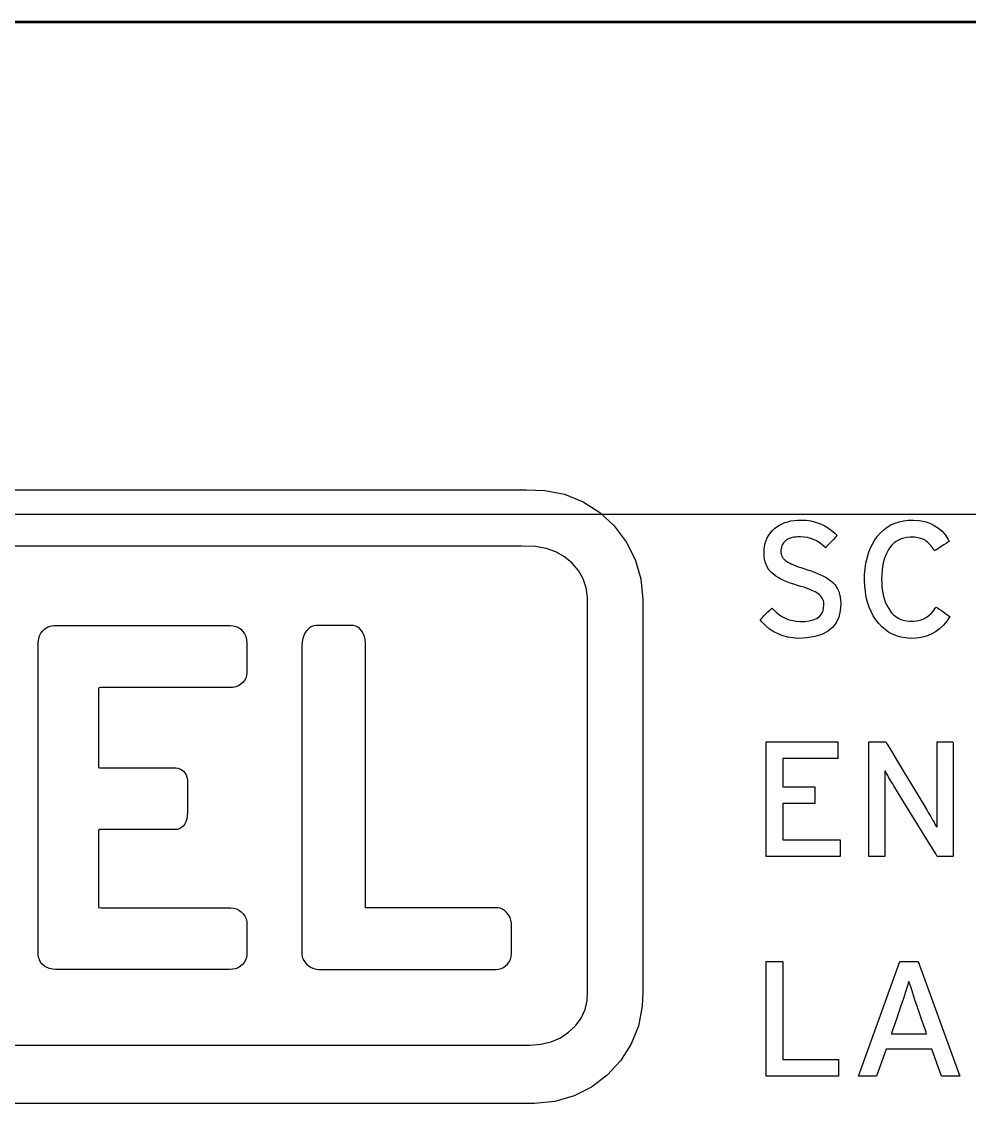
# Model space of a CAD drawing. Extents: x 1 to 47.7, y 0.2 to 35.
# Drawn here: x 6.45 to 7.123, y 13.707 to 14.475 of the extents above; entities that cross this region are included whole.
import ezdxf

# ---------------------------------------------------------------- set-up
doc = ezdxf.new("R2010")
doc.units = 0
doc.header["$MEASUREMENT"] = 0
for name, color, linetype in [('4_1__5U__UP_TO_TWO_IO_BOAR', 7, 'CONTINUOUS'), ('4_2__5U__FRONT_PANEL_W_24_', 7, 'CONTINUOUS'), ('5_1___24__TARGET_LEDS___12', 7, 'CONTINUOUS')]:
    doc.layers.add(name, color=color, linetype=linetype)

msp = doc.modelspace()

# ---------------------------------------------------------------- linework, layer by layer
at = {"layer": '4_1__5U__UP_TO_TWO_IO_BOAR'}
for points in [[(7.17671, 14.47367), (7.09078, 14.47367), (7.00773, 14.47367), (6.92761, 14.47367), (6.8505, 14.47367), (6.8131, 14.47367), (6.77648, 14.47367), (6.74064, 14.47367), (6.7056, 14.47367), (6.67136, 14.47367), (6.63794, 14.47367), (6.60534, 14.47367), (6.57357, 14.47367), (6.54264, 14.47367), (6.51256, 14.47367), (6.48333, 14.47367), (6.45497, 14.47367), (6.42749, 14.47367)], [(6.43525, 14.12501), (6.45216, 14.12501), (6.47248, 14.12501), (6.52284, 14.12501), (6.58534, 14.12501), (6.65895, 14.12501), (6.74267, 14.12501), (6.83549, 14.12501), (6.93639, 14.12501), (7.04437, 14.12501), (7.15841, 14.12501)]]:
    msp.add_lwpolyline(points, dxfattribs=at)
at = {"layer": '4_2__5U__FRONT_PANEL_W_24_'}
for points in [[(7.16878, 14.47452), (7.08329, 14.47452), (7.00066, 14.47452), (6.92095, 14.47452), (6.84423, 14.47452), (6.80702, 14.47452), (6.77058, 14.47452), (6.73492, 14.47452), (6.70006, 14.47452), (6.66599, 14.47452), (6.63274, 14.47452), (6.6003, 14.47452), (6.5687, 14.47452), (6.53792, 14.47452), (6.50799, 14.47452), (6.47892, 14.47452), (6.4507, 14.47452), (6.42336, 14.47452)], [(6.38702, 14.14224), (6.48881, 14.14224), (6.59353, 14.14224), (6.68947, 14.14224), (6.76496, 14.14224), (6.80831, 14.14224), (6.82161, 14.14188), (6.83568, 14.13908), (6.84876, 14.13375), (6.86057, 14.12617), (6.87084, 14.11663), (6.8793, 14.1054), (6.88567, 14.09277), (6.8897, 14.07903), (6.8911, 14.06444), (6.8911, 14.05368), (6.8911, 14.02505), (6.8911, 13.98405), (6.8911, 13.93619), (6.8911, 13.88695), (6.8911, 13.84183), (6.8911, 13.80633), (6.8911, 13.78594), (6.89074, 13.77578), (6.888, 13.76169), (6.88276, 13.74866), (6.87531, 13.73694), (6.86592, 13.72678), (6.85484, 13.71843), (6.84237, 13.71216), (6.82875, 13.70821), (6.81427, 13.70683), (6.79138, 13.70683), (6.7305, 13.70683), (6.64333, 13.70683), (6.54154, 13.70683), (6.43682, 13.70683)], [(6.43938, 13.74809), (6.54249, 13.74809), (6.64272, 13.74809), (6.72856, 13.74809), (6.78851, 13.74809), (6.81105, 13.74809), (6.81879, 13.74873), (6.82604, 13.75055), (6.83267, 13.75345), (6.83853, 13.7573), (6.8435, 13.76197), (6.84743, 13.76736), (6.85019, 13.77333), (6.85163, 13.77978), (6.85182, 13.78596), (6.85182, 13.80647), (6.85182, 13.84219), (6.85182, 13.88759), (6.85182, 13.93713), (6.85182, 13.98529), (6.85182, 14.02654), (6.85182, 14.05535), (6.85182, 14.06618), (6.85108, 14.07278), (6.84896, 14.07907), (6.8456, 14.0849), (6.84114, 14.09013), (6.8357, 14.09461), (6.82944, 14.09819), (6.82248, 14.10072), (6.81497, 14.10206), (6.80517, 14.10223), (6.76249, 14.10223), (6.68816, 14.10223), (6.59368, 14.10223), (6.49057, 14.10223), (6.39034, 14.10223)], [(6.97883, 13.88207), (6.97883, 13.96349), (7.02964, 13.96349), (7.02964, 13.95167), (6.99063, 13.95167), (6.99063, 13.93144), (7.01329, 13.93144), (7.01329, 13.91963), (6.99063, 13.91963), (6.99063, 13.89389), (7.03134, 13.89389), (7.03134, 13.88207), (6.97883, 13.88207)], [(6.97883, 13.72603), (6.97883, 13.80744), (6.99063, 13.80744), (6.99063, 13.73796), (7.02997, 13.73796), (7.02997, 13.72603), (6.97883, 13.72603)], [(7.10321, 13.72603), (7.09639, 13.74535), (7.06378, 13.74535), (7.05702, 13.72603), (7.04435, 13.72603), (7.07367, 13.80744), (7.08662, 13.80744), (7.11627, 13.72603), (7.10321, 13.72603)]]:
    msp.add_lwpolyline(points, dxfattribs=at)
for points in [[(7.03165, 14.06149), (7.03132, 14.05635), (7.03022, 14.05182), (7.02836, 14.04788), (7.02574, 14.04453), (7.02235, 14.04179), (7.0182, 14.03964), (7.01328, 14.03809), (7.0076, 14.03714), (7.00168, 14.03683), (6.9978, 14.03714), (6.9941, 14.03777), (6.9906, 14.03872), (6.98728, 14.03999), (6.98415, 14.04157), (6.9812, 14.04347), (6.97845, 14.0457), (6.97588, 14.04824), (6.97442, 14.05001), (6.97494, 14.05053), (6.9759, 14.05149), (6.97717, 14.05275), (6.97858, 14.05416), (6.98, 14.05557), (6.98128, 14.05684), (6.98226, 14.05782), (6.9828, 14.05836), (6.984, 14.05722), (6.98606, 14.05531), (6.9882, 14.05364), (6.99042, 14.05222), (6.99273, 14.05104), (6.99511, 14.0501), (6.99758, 14.04941), (7.00012, 14.04896), (7.00275, 14.04875), (7.00609, 14.04883), (7.00927, 14.04922), (7.01203, 14.04991), (7.01437, 14.05091), (7.01628, 14.05221), (7.01778, 14.05382), (7.01885, 14.05574), (7.0195, 14.05796), (7.01973, 14.06049), (7.01969, 14.06161), (7.01954, 14.06261), (7.0193, 14.06356), (7.01896, 14.06447), (7.01851, 14.06534), (7.01797, 14.06617), (7.01733, 14.06695), (7.01659, 14.0677), (7.01574, 14.0684), (7.01472, 14.06909), (7.01355, 14.06978), (7.01223, 14.07045), (7.01076, 14.07112), (7.00914, 14.07179), (7.00736, 14.07244), (7.00544, 14.07309), (7.00337, 14.07373), (7.00097, 14.07442), (6.99829, 14.07524), (6.99578, 14.07611), (6.99342, 14.07701), (6.99123, 14.07796), (6.9892, 14.07896), (6.98733, 14.07999), (6.98563, 14.08107), (6.98408, 14.08219), (6.98269, 14.08334), (6.98145, 14.0846), (6.98037, 14.086), (6.97945, 14.08755), (6.97869, 14.08925), (6.97809, 14.09109), (6.97765, 14.09307), (6.97737, 14.0952), (6.97724, 14.09747), (6.9773, 14.09985), (6.97756, 14.10214), (6.97801, 14.1043), (6.97865, 14.10635), (6.97948, 14.10827), (6.9805, 14.11008), (6.98172, 14.11177), (6.98312, 14.11334), (6.98472, 14.11479), (6.98641, 14.11605), (6.98819, 14.11716), (6.99007, 14.11813), (6.99205, 14.11895), (6.99414, 14.11962), (6.99633, 14.12014), (6.99862, 14.12052), (7.00101, 14.12075), (7.0036, 14.12083), (7.00706, 14.12064), (7.01039, 14.12017), (7.01357, 14.11942), (7.01661, 14.11839), (7.01952, 14.11708), (7.02228, 14.1155), (7.0249, 14.11363), (7.02739, 14.11149), (7.02905, 14.10976), (7.02859, 14.10928), (7.02768, 14.10833), (7.02645, 14.10706), (7.02506, 14.10562), (7.02365, 14.10417), (7.02237, 14.10284), (7.02137, 14.1018), (7.02079, 14.1012), (7.01992, 14.10193), (7.0182, 14.10351), (7.01638, 14.10488), (7.01445, 14.10605), (7.0124, 14.10703), (7.01026, 14.1078), (7.008, 14.10837), (7.00563, 14.10873), (7.00316, 14.1089), (7.00129, 14.10888), (6.99984, 14.10877), (6.99849, 14.1086), (6.99723, 14.10835), (6.99607, 14.10804), (6.99501, 14.10766), (6.99404, 14.10721), (6.99317, 14.10669), (6.9924, 14.1061), (6.99171, 14.10543), (6.99111, 14.10472), (6.99059, 14.10398), (6.99015, 14.10319), (6.98979, 14.10237), (6.98951, 14.10152), (6.98931, 14.10063), (6.98919, 14.0997), (6.98916, 14.09875), (6.98917, 14.09828), (6.9892, 14.09783), (6.98925, 14.09739), (6.98932, 14.09696), (6.98941, 14.09655), (6.98952, 14.09615), (6.98965, 14.09577), (6.9898, 14.0954), (6.98997, 14.09504), (6.99017, 14.09466), (6.9904, 14.09428), (6.99066, 14.0939), (6.99096, 14.09353), (6.99129, 14.09316), (6.99165, 14.0928), (6.99205, 14.09245), (6.99248, 14.09209), (6.99312, 14.09162), (6.99411, 14.09098), (6.99527, 14.09033), (6.99658, 14.08968), (6.99806, 14.08903), (6.99969, 14.08836), (7.00148, 14.0877), (7.00343, 14.08702), (7.00554, 14.08634), (7.00803, 14.08559), (7.01056, 14.08476), (7.01297, 14.08389), (7.01524, 14.08297), (7.01737, 14.082), (7.01938, 14.08098), (7.02125, 14.07992), (7.02299, 14.07881), (7.02459, 14.07766), (7.02605, 14.07642), (7.02734, 14.07505), (7.02846, 14.07354), (7.02942, 14.07188), (7.0302, 14.07008), (7.03082, 14.06815), (7.03126, 14.06607), (7.03154, 14.06385)], [(7.10901, 14.05238), (7.10688, 14.04908), (7.1045, 14.04617), (7.10186, 14.04365), (7.09897, 14.04153), (7.09583, 14.0398), (7.09244, 14.03846), (7.08879, 14.03751), (7.08489, 14.03696), (7.08094, 14.03684), (7.07753, 14.03713), (7.0743, 14.03772), (7.07124, 14.03861), (7.06836, 14.03979), (7.06566, 14.04127), (7.06313, 14.04304), (7.06078, 14.04511), (7.0586, 14.04748), (7.05657, 14.05009), (7.05475, 14.05289), (7.05316, 14.05588), (7.0518, 14.05907), (7.05067, 14.06246), (7.04978, 14.06604), (7.04912, 14.06983), (7.0487, 14.07381), (7.04851, 14.07799), (7.0486, 14.08224), (7.04893, 14.08631), (7.04949, 14.09019), (7.05029, 14.09387), (7.05132, 14.09736), (7.05258, 14.10065), (7.05408, 14.10375), (7.05582, 14.10665), (7.05778, 14.10937), (7.05988, 14.11181), (7.06216, 14.11397), (7.06462, 14.11583), (7.06725, 14.1174), (7.07006, 14.11867), (7.07305, 14.11965), (7.07621, 14.12034), (7.07955, 14.12074), (7.08331, 14.12081), (7.08742, 14.12045), (7.09124, 14.11971), (7.09477, 14.11857), (7.098, 14.11704), (7.10093, 14.11512), (7.10356, 14.1128), (7.1059, 14.11009), (7.10795, 14.10699), (7.10854, 14.10555), (7.10776, 14.10504), (7.10645, 14.1042), (7.10481, 14.10314), (7.10303, 14.10199), (7.10129, 14.10087), (7.09979, 14.0999), (7.0987, 14.0992), (7.09823, 14.0989), (7.09763, 14.09986), (7.09694, 14.10092), (7.09622, 14.1019), (7.09549, 14.10283), (7.09474, 14.10368), (7.09397, 14.10447), (7.09318, 14.10519), (7.09238, 14.10584), (7.09154, 14.10642), (7.09063, 14.10692), (7.08965, 14.10735), (7.08863, 14.10772), (7.08754, 14.10804), (7.0864, 14.10829), (7.08521, 14.10848), (7.08397, 14.1086), (7.08266, 14.10867), (7.08092, 14.10866), (7.07866, 14.10845), (7.07654, 14.10804), (7.07455, 14.10743), (7.07269, 14.10662), (7.07097, 14.1056), (7.06937, 14.10439), (7.06791, 14.10297), (7.06658, 14.10135), (7.06535, 14.09952), (7.06426, 14.09751), (7.06331, 14.09535), (7.06251, 14.09302), (7.06185, 14.09055), (7.06133, 14.08791), (7.06096, 14.08512), (7.06074, 14.08217), (7.06066, 14.07906), (7.06072, 14.07597), (7.06092, 14.07304), (7.06128, 14.07026), (7.06177, 14.06763), (7.06241, 14.06516), (7.0632, 14.06284), (7.06412, 14.06067), (7.0652, 14.05866), (7.06641, 14.05679), (7.06772, 14.05506), (7.06917, 14.05355), (7.07075, 14.05226), (7.07246, 14.05117), (7.0743, 14.05031), (7.07627, 14.04965), (7.07837, 14.04922), (7.08061, 14.04899), (7.0831, 14.04899), (7.08565, 14.04925), (7.08804, 14.04978), (7.09026, 14.05057), (7.09231, 14.05163), (7.0942, 14.05296), (7.09592, 14.05455), (7.09748, 14.05641), (7.09887, 14.05854), (7.0994, 14.05902), (7.10021, 14.05846), (7.10149, 14.05758), (7.10305, 14.0565), (7.10472, 14.05534), (7.10633, 14.05423), (7.1077, 14.05328), (7.10865, 14.05263)], [(6.46209, 14.01703), (6.46209, 14.01703), (6.46209, 14.01703), (6.46209, 14.01703), (6.46209, 14.01703), (6.46209, 14.01703), (6.46209, 14.01703), (6.46209, 14.01703), (6.46209, 14.01703), (6.46209, 14.01705), (6.46209, 14.01783), (6.46209, 14.01952), (6.46209, 14.02185), (6.46209, 14.02454), (6.46209, 14.02728), (6.46209, 14.02981), (6.46209, 14.03183), (6.46209, 14.03306), (6.46211, 14.03418), (6.46241, 14.03649), (6.46305, 14.03863), (6.464, 14.04055), (6.46525, 14.04222), (6.46678, 14.04362), (6.46856, 14.04471), (6.47058, 14.04546), (6.47283, 14.04585), (6.47529, 14.04589), (6.48409, 14.04589), (6.49914, 14.04589), (6.51828, 14.04589), (6.5393, 14.04589), (6.56002, 14.04589), (6.57826, 14.04589), (6.59183, 14.04589), (6.59854, 14.04589), (6.60039, 14.04578), (6.60236, 14.04529), (6.6042, 14.04445), (6.60587, 14.04327), (6.60732, 14.04179), (6.60852, 14.04005), (6.60943, 14.03806), (6.61002, 14.03588), (6.61025, 14.03352), (6.61025, 14.03269), (6.61025, 14.03081), (6.61025, 14.02802), (6.61025, 14.02469), (6.61025, 14.02118), (6.61025, 14.01785), (6.61025, 14.01507), (6.61025, 14.01319), (6.61025, 14.01239), (6.61002, 14.01044), (6.60943, 14.00861), (6.60852, 14.00695), (6.60732, 14.00547), (6.60587, 14.00422), (6.6042, 14.00321), (6.60236, 14.00248), (6.60039, 14.00206), (6.59862, 14.00197), (6.59357, 14.00197), (6.58336, 14.00197), (6.56963, 14.00197), (6.55403, 14.00197), (6.53821, 14.00197), (6.5238, 14.00197), (6.51247, 14.00197), (6.50585, 14.00197), (6.50481, 14.00153), (6.50481, 13.99782), (6.50481, 13.99117), (6.50481, 13.98256), (6.50481, 13.97299), (6.50481, 13.96347), (6.50481, 13.955), (6.50481, 13.94857), (6.50481, 13.94518), (6.50563, 13.9449), (6.5098, 13.9449), (6.51664, 13.9449), (6.52518, 13.9449), (6.53447, 13.9449), (6.54354, 13.9449), (6.55143, 13.9449), (6.55718, 13.9449), (6.55981, 13.9449), (6.56121, 13.94478), (6.5627, 13.94436), (6.56404, 13.94364), (6.56521, 13.94266), (6.56619, 13.94144), (6.56698, 13.94001), (6.56756, 13.93841), (6.56792, 13.93665), (6.56804, 13.93478), (6.56804, 13.93403), (6.56804, 13.93203), (6.56804, 13.92915), (6.56804, 13.92575), (6.56804, 13.9222), (6.56804, 13.91886), (6.56804, 13.91611), (6.56804, 13.91432), (6.56804, 13.91335), (6.56787, 13.91095), (6.56747, 13.90875), (6.56685, 13.90678), (6.56603, 13.90507), (6.56501, 13.90363), (6.56381, 13.90251), (6.56244, 13.90171), (6.56092, 13.90127), (6.55961, 13.90119), (6.55634, 13.90119), (6.55013, 13.90119), (6.54195, 13.90119), (6.53277, 13.90119), (6.52354, 13.90119), (6.51524, 13.90119), (6.50881, 13.90119), (6.50524, 13.90119), (6.50481, 13.90058), (6.50481, 13.89667), (6.50481, 13.88998), (6.50481, 13.88147), (6.50481, 13.87213), (6.50481, 13.86292), (6.50481, 13.85481), (6.50481, 13.84878), (6.50481, 13.84579), (6.50663, 13.84564), (6.51423, 13.84564), (6.52624, 13.84564), (6.54103, 13.84564), (6.55693, 13.84564), (6.57232, 13.84564), (6.58553, 13.84564), (6.59492, 13.84564), (6.59886, 13.84564), (6.60076, 13.84547), (6.60271, 13.84492), (6.60452, 13.84403), (6.60615, 13.84285), (6.60755, 13.8414), (6.60871, 13.83973), (6.60956, 13.83789), (6.61009, 13.83591), (6.61025, 13.83402), (6.61025, 13.83313), (6.61025, 13.83101), (6.61025, 13.82803), (6.61025, 13.82456), (6.61025, 13.82096), (6.61025, 13.81763), (6.61025, 13.81491), (6.61025, 13.8132), (6.61024, 13.81226), (6.60994, 13.81037), (6.60929, 13.80857), (6.60832, 13.80691), (6.60707, 13.80541), (6.60558, 13.80414), (6.60388, 13.80311), (6.60201, 13.80239), (6.60002, 13.802), (6.59793, 13.80194), (6.58981, 13.80194), (6.57523, 13.80194), (6.55638, 13.80194), (6.53543, 13.80194), (6.51459, 13.80194), (6.49604, 13.80194), (6.48196, 13.80194), (6.47454, 13.80194), (6.4724, 13.80202), (6.4702, 13.80244), (6.46822, 13.8032), (6.46648, 13.80424), (6.465, 13.80554), (6.46381, 13.80705), (6.46291, 13.80873), (6.46233, 13.81054), (6.46209, 13.81244), (6.46209, 13.81774), (6.46209, 13.83526), (6.46209, 13.86204), (6.46209, 13.8945), (6.46209, 13.92908), (6.46209, 13.96219), (6.46209, 13.99027), (6.46209, 14.00974)], [(6.64926, 13.81279), (6.6495, 13.81085), (6.65016, 13.80899), (6.65119, 13.80726), (6.65251, 13.8057), (6.65406, 13.80436), (6.65578, 13.80327), (6.65759, 13.80248), (6.65944, 13.80203), (6.6612, 13.80194), (6.66875, 13.80194), (6.68331, 13.80194), (6.70255, 13.80194), (6.72413, 13.80194), (6.74571, 13.80194), (6.76496, 13.80194), (6.77952, 13.80194), (6.78706, 13.80194), (6.7888, 13.80203), (6.79055, 13.80248), (6.79223, 13.80327), (6.79378, 13.80436), (6.79516, 13.8057), (6.79632, 13.80726), (6.7972, 13.80899), (6.79777, 13.81085), (6.79797, 13.81279), (6.79797, 13.81357), (6.79797, 13.81566), (6.79797, 13.81866), (6.79797, 13.82219), (6.79797, 13.82584), (6.79797, 13.82923), (6.79797, 13.83197), (6.79797, 13.83367), (6.79795, 13.83474), (6.79762, 13.83681), (6.79694, 13.83877), (6.79596, 13.84056), (6.79472, 13.84215), (6.79328, 13.8435), (6.79168, 13.84455), (6.78997, 13.84527), (6.7882, 13.84561), (6.78604, 13.84564), (6.7786, 13.84564), (6.76658, 13.84564), (6.75171, 13.84564), (6.73568, 13.84564), (6.72023, 13.84564), (6.70707, 13.84564), (6.69792, 13.84564), (6.69448, 13.84564), (6.69448, 13.85254), (6.69448, 13.87094), (6.69448, 13.8974), (6.69448, 13.92845), (6.69448, 13.96065), (6.69448, 13.99056), (6.69448, 14.01471), (6.69448, 14.02966), (6.69446, 14.03364), (6.69418, 14.03602), (6.6936, 14.03825), (6.69275, 14.04027), (6.69167, 14.04205), (6.6904, 14.04354), (6.68899, 14.0447), (6.68746, 14.04549), (6.68586, 14.04586), (6.68487, 14.04589), (6.68278, 14.04589), (6.67941, 14.04589), (6.67523, 14.04589), (6.67073, 14.04589), (6.66639, 14.04589), (6.6627, 14.04589), (6.66013, 14.04589), (6.65916, 14.04589), (6.65753, 14.04566), (6.6559, 14.045), (6.65434, 14.04396), (6.6529, 14.04258), (6.65163, 14.04089), (6.65057, 14.03895), (6.6498, 14.03678), (6.64935, 14.03445), (6.64926, 14.03195), (6.64926, 14.02015), (6.64926, 13.99735), (6.64926, 13.96722), (6.64926, 13.93342), (6.64926, 13.89963), (6.64926, 13.8695), (6.64926, 13.8467), (6.64926, 13.83489), (6.64926, 13.83367), (6.64926, 13.83197), (6.64926, 13.82923), (6.64926, 13.82584), (6.64926, 13.82219), (6.64926, 13.81866), (6.64926, 13.81566), (6.64926, 13.81357)], [(7.10019, 13.88207), (7.09905, 13.88394), (7.09599, 13.88891), (7.09158, 13.89606), (7.0864, 13.90447), (7.08102, 13.91322), (7.07601, 13.92136), (7.07193, 13.92799), (7.06936, 13.93217), (7.06854, 13.93351), (7.06777, 13.93479), (7.06703, 13.93602), (7.06632, 13.93723), (7.06563, 13.9384), (7.06496, 13.93953), (7.06432, 13.94062), (7.06371, 13.94168), (7.06311, 13.94271), (7.06287, 13.94204), (7.06287, 13.94009), (7.06288, 13.93807), (7.06289, 13.93598), (7.0629, 13.93384), (7.06291, 13.93163), (7.06293, 13.92936), (7.06295, 13.92702), (7.06298, 13.92462), (7.06298, 13.92313), (7.06298, 13.91934), (7.06298, 13.91364), (7.06298, 13.90679), (7.06298, 13.89956), (7.06298, 13.89271), (7.06298, 13.88701), (7.06298, 13.88322), (7.06297, 13.88207), (7.06244, 13.88207), (7.06124, 13.88207), (7.05958, 13.88207), (7.05767, 13.88207), (7.05571, 13.88207), (7.05392, 13.88207), (7.0525, 13.88207), (7.05166, 13.88207), (7.05151, 13.88264), (7.05151, 13.88792), (7.05151, 13.89752), (7.05151, 13.90996), (7.05151, 13.92378), (7.05151, 13.93749), (7.05151, 13.94962), (7.05151, 13.95869), (7.05151, 13.96323), (7.05174, 13.96349), (7.05273, 13.96349), (7.05429, 13.96349), (7.05622, 13.96349), (7.05828, 13.96349), (7.06026, 13.96349), (7.06195, 13.96349), (7.06313, 13.96349), (7.06356, 13.96349), (7.06466, 13.96167), (7.06758, 13.95684), (7.07178, 13.94988), (7.07671, 13.94169), (7.08185, 13.93318), (7.08663, 13.92526), (7.09052, 13.91881), (7.09297, 13.91474), (7.0938, 13.91336), (7.09468, 13.91184), (7.09552, 13.91038), (7.09633, 13.90898), (7.0971, 13.90762), (7.09784, 13.90632), (7.09854, 13.90507), (7.0992, 13.90387), (7.09983, 13.90273), (7.10008, 13.90338), (7.10005, 13.9054), (7.10003, 13.90748), (7.10002, 13.90961), (7.1, 13.9118), (7.09999, 13.91404), (7.09998, 13.91634), (7.09998, 13.9187), (7.09998, 13.92112), (7.09998, 13.92261), (7.09998, 13.92638), (7.09998, 13.93206), (7.09998, 13.93888), (7.09998, 13.94608), (7.09998, 13.9529), (7.09998, 13.95858), (7.09998, 13.96235), (7.09998, 13.96349), (7.10052, 13.96349), (7.10171, 13.96349), (7.10337, 13.96349), (7.10529, 13.96349), (7.10724, 13.96349), (7.10904, 13.96349), (7.11046, 13.96349), (7.1113, 13.96349), (7.11144, 13.96292), (7.11144, 13.95764), (7.11144, 13.94804), (7.11144, 13.9356), (7.11144, 13.92178), (7.11144, 13.90807), (7.11144, 13.89594), (7.11144, 13.88687), (7.11144, 13.88233), (7.11123, 13.88207), (7.11031, 13.88207), (7.10885, 13.88207), (7.10705, 13.88207), (7.10513, 13.88207), (7.10327, 13.88207), (7.1017, 13.88207), (7.1006, 13.88207)], [(7.08611, 13.775), (7.0852, 13.77768), (7.08434, 13.78025), (7.08352, 13.78271), (7.08275, 13.78506), (7.08202, 13.7873), (7.08133, 13.78944), (7.08069, 13.79147), (7.08009, 13.79338), (7.07955, 13.79226), (7.07897, 13.79029), (7.07833, 13.78821), (7.07765, 13.786), (7.07691, 13.78367), (7.07612, 13.78123), (7.07528, 13.77867), (7.07438, 13.77599), (7.07391, 13.7746), (7.07337, 13.77304), (7.07247, 13.77045), (7.07136, 13.76726), (7.07018, 13.76387), (7.06907, 13.76068), (7.06818, 13.7581), (7.06763, 13.75653), (7.06771, 13.75625), (7.06948, 13.75625), (7.07273, 13.75625), (7.0769, 13.75625), (7.08146, 13.75625), (7.08586, 13.75625), (7.08955, 13.75625), (7.09197, 13.75625), (7.09263, 13.75628), (7.09227, 13.75733), (7.09149, 13.75957), (7.09043, 13.76259), (7.08926, 13.76597), (7.08809, 13.76931), (7.08708, 13.7722), (7.08638, 13.77424)]]:
    msp.add_lwpolyline(points, close=True, dxfattribs=at)
at = {"layer": '5_1___24__TARGET_LEDS___12'}
for points in [[(7.16871, 14.47452), (7.12252, 14.47452), (7.07716, 14.47452), (7.03264, 14.47452), (6.98896, 14.47452), (6.94613, 14.47452), (6.90417, 14.47452), (6.86308, 14.47452), (6.82287, 14.47452), (6.78356, 14.47452), (6.74515, 14.47452), (6.70765, 14.47452), (6.67107, 14.47452), (6.63543, 14.47452), (6.60073, 14.47452), (6.56698, 14.47452), (6.53419, 14.47452), (6.50237, 14.47452), (6.47154, 14.47452), (6.4417, 14.47452)], [(6.38702, 14.14224), (6.48881, 14.14224), (6.59353, 14.14224), (6.68947, 14.14224), (6.76496, 14.14224), (6.80831, 14.14224), (6.82161, 14.14188), (6.83568, 14.13908), (6.84876, 14.13375), (6.86057, 14.12617), (6.87084, 14.11663), (6.8793, 14.1054), (6.88567, 14.09277), (6.8897, 14.07903), (6.8911, 14.06444), (6.8911, 14.05368), (6.8911, 14.02505), (6.8911, 13.98405), (6.8911, 13.93619), (6.8911, 13.88695), (6.8911, 13.84183), (6.8911, 13.80633), (6.8911, 13.78594), (6.89074, 13.77578), (6.888, 13.76169), (6.88276, 13.74866), (6.87531, 13.73694), (6.86592, 13.72678), (6.85484, 13.71843), (6.84237, 13.71216), (6.82875, 13.70821), (6.81427, 13.70683), (6.79138, 13.70683), (6.7305, 13.70683), (6.64333, 13.70683), (6.54154, 13.70683), (6.43682, 13.70683)], [(6.43938, 13.74809), (6.54249, 13.74809), (6.64272, 13.74809), (6.72856, 13.74809), (6.78851, 13.74809), (6.81105, 13.74809), (6.81879, 13.74873), (6.82604, 13.75055), (6.83267, 13.75345), (6.83853, 13.7573), (6.8435, 13.76197), (6.84743, 13.76736), (6.85019, 13.77333), (6.85163, 13.77978), (6.85182, 13.78596), (6.85182, 13.80647), (6.85182, 13.84219), (6.85182, 13.88759), (6.85182, 13.93713), (6.85182, 13.98529), (6.85182, 14.02654), (6.85182, 14.05535), (6.85182, 14.06618), (6.85108, 14.07278), (6.84896, 14.07907), (6.8456, 14.0849), (6.84114, 14.09013), (6.8357, 14.09461), (6.82944, 14.09819), (6.82248, 14.10072), (6.81497, 14.10206), (6.80517, 14.10223), (6.76249, 14.10223), (6.68816, 14.10223), (6.59368, 14.10223), (6.49057, 14.10223), (6.39034, 14.10223)], [(6.97883, 13.88207), (6.97883, 13.96349), (7.02964, 13.96349), (7.02964, 13.95167), (6.99063, 13.95167), (6.99063, 13.93144), (7.01329, 13.93144), (7.01329, 13.91963), (6.99063, 13.91963), (6.99063, 13.89389), (7.03134, 13.89389), (7.03134, 13.88207), (6.97883, 13.88207)], [(6.97883, 13.72603), (6.97883, 13.80744), (6.99063, 13.80744), (6.99063, 13.73796), (7.02997, 13.73796), (7.02997, 13.72603), (6.97883, 13.72603)], [(7.10321, 13.72603), (7.09639, 13.74535), (7.06378, 13.74535), (7.05702, 13.72603), (7.04435, 13.72603), (7.07367, 13.80744), (7.08662, 13.80744), (7.11627, 13.72603), (7.10321, 13.72603)]]:
    msp.add_lwpolyline(points, dxfattribs=at)
for points in [[(7.03165, 14.06149), (7.03132, 14.05635), (7.03022, 14.05182), (7.02836, 14.04788), (7.02574, 14.04453), (7.02235, 14.04179), (7.0182, 14.03964), (7.01328, 14.03809), (7.0076, 14.03714), (7.00168, 14.03683), (6.9978, 14.03714), (6.9941, 14.03777), (6.9906, 14.03872), (6.98728, 14.03999), (6.98415, 14.04157), (6.9812, 14.04347), (6.97845, 14.0457), (6.97588, 14.04824), (6.97442, 14.05001), (6.97494, 14.05053), (6.9759, 14.05149), (6.97717, 14.05275), (6.97858, 14.05416), (6.98, 14.05557), (6.98128, 14.05684), (6.98226, 14.05782), (6.9828, 14.05836), (6.984, 14.05722), (6.98606, 14.05531), (6.9882, 14.05364), (6.99042, 14.05222), (6.99273, 14.05104), (6.99511, 14.0501), (6.99758, 14.04941), (7.00012, 14.04896), (7.00275, 14.04875), (7.00609, 14.04883), (7.00927, 14.04922), (7.01203, 14.04991), (7.01437, 14.05091), (7.01628, 14.05221), (7.01778, 14.05382), (7.01885, 14.05574), (7.0195, 14.05796), (7.01973, 14.06049), (7.01969, 14.06161), (7.01954, 14.06261), (7.0193, 14.06356), (7.01896, 14.06447), (7.01851, 14.06534), (7.01797, 14.06617), (7.01733, 14.06695), (7.01659, 14.0677), (7.01574, 14.0684), (7.01472, 14.06909), (7.01355, 14.06978), (7.01223, 14.07045), (7.01076, 14.07112), (7.00914, 14.07179), (7.00736, 14.07244), (7.00544, 14.07309), (7.00337, 14.07373), (7.00097, 14.07442), (6.99829, 14.07524), (6.99578, 14.07611), (6.99342, 14.07701), (6.99123, 14.07796), (6.9892, 14.07896), (6.98733, 14.07999), (6.98563, 14.08107), (6.98408, 14.08219), (6.98269, 14.08334), (6.98145, 14.0846), (6.98037, 14.086), (6.97945, 14.08755), (6.97869, 14.08925), (6.97809, 14.09109), (6.97765, 14.09307), (6.97737, 14.0952), (6.97724, 14.09747), (6.9773, 14.09985), (6.97756, 14.10214), (6.97801, 14.1043), (6.97865, 14.10635), (6.97948, 14.10827), (6.9805, 14.11008), (6.98172, 14.11177), (6.98312, 14.11334), (6.98472, 14.11479), (6.98641, 14.11605), (6.98819, 14.11716), (6.99007, 14.11813), (6.99205, 14.11895), (6.99414, 14.11962), (6.99633, 14.12014), (6.99862, 14.12052), (7.00101, 14.12075), (7.0036, 14.12083), (7.00706, 14.12064), (7.01039, 14.12017), (7.01357, 14.11942), (7.01661, 14.11839), (7.01952, 14.11708), (7.02228, 14.1155), (7.0249, 14.11363), (7.02739, 14.11149), (7.02905, 14.10976), (7.02859, 14.10928), (7.02768, 14.10833), (7.02645, 14.10706), (7.02506, 14.10562), (7.02365, 14.10417), (7.02237, 14.10284), (7.02137, 14.1018), (7.02079, 14.1012), (7.01992, 14.10193), (7.0182, 14.10351), (7.01638, 14.10488), (7.01445, 14.10605), (7.0124, 14.10703), (7.01026, 14.1078), (7.008, 14.10837), (7.00563, 14.10873), (7.00316, 14.1089), (7.00129, 14.10888), (6.99984, 14.10877), (6.99849, 14.1086), (6.99723, 14.10835), (6.99607, 14.10804), (6.99501, 14.10766), (6.99404, 14.10721), (6.99317, 14.10669), (6.9924, 14.1061), (6.99171, 14.10543), (6.99111, 14.10472), (6.99059, 14.10398), (6.99015, 14.10319), (6.98979, 14.10237), (6.98951, 14.10152), (6.98931, 14.10063), (6.98919, 14.0997), (6.98916, 14.09875), (6.98917, 14.09828), (6.9892, 14.09783), (6.98925, 14.09739), (6.98932, 14.09696), (6.98941, 14.09655), (6.98952, 14.09615), (6.98965, 14.09577), (6.9898, 14.0954), (6.98997, 14.09504), (6.99017, 14.09466), (6.9904, 14.09428), (6.99066, 14.0939), (6.99096, 14.09353), (6.99129, 14.09316), (6.99165, 14.0928), (6.99205, 14.09245), (6.99248, 14.09209), (6.99312, 14.09162), (6.99411, 14.09098), (6.99527, 14.09033), (6.99658, 14.08968), (6.99806, 14.08903), (6.99969, 14.08836), (7.00148, 14.0877), (7.00343, 14.08702), (7.00554, 14.08634), (7.00803, 14.08559), (7.01056, 14.08476), (7.01297, 14.08389), (7.01524, 14.08297), (7.01737, 14.082), (7.01938, 14.08098), (7.02125, 14.07992), (7.02299, 14.07881), (7.02459, 14.07766), (7.02605, 14.07642), (7.02734, 14.07505), (7.02846, 14.07354), (7.02942, 14.07188), (7.0302, 14.07008), (7.03082, 14.06815), (7.03126, 14.06607), (7.03154, 14.06385)], [(7.10901, 14.05238), (7.10688, 14.04908), (7.1045, 14.04617), (7.10186, 14.04365), (7.09897, 14.04153), (7.09583, 14.0398), (7.09244, 14.03846), (7.08879, 14.03751), (7.08489, 14.03696), (7.08094, 14.03684), (7.07753, 14.03713), (7.0743, 14.03772), (7.07124, 14.03861), (7.06836, 14.03979), (7.06566, 14.04127), (7.06313, 14.04304), (7.06078, 14.04511), (7.0586, 14.04748), (7.05657, 14.05009), (7.05475, 14.05289), (7.05316, 14.05588), (7.0518, 14.05907), (7.05067, 14.06246), (7.04978, 14.06604), (7.04912, 14.06983), (7.0487, 14.07381), (7.04851, 14.07799), (7.0486, 14.08224), (7.04893, 14.08631), (7.04949, 14.09019), (7.05029, 14.09387), (7.05132, 14.09736), (7.05258, 14.10065), (7.05408, 14.10375), (7.05582, 14.10665), (7.05778, 14.10937), (7.05988, 14.11181), (7.06216, 14.11397), (7.06462, 14.11583), (7.06725, 14.1174), (7.07006, 14.11867), (7.07305, 14.11965), (7.07621, 14.12034), (7.07955, 14.12074), (7.08331, 14.12081), (7.08742, 14.12045), (7.09124, 14.11971), (7.09477, 14.11857), (7.098, 14.11704), (7.10093, 14.11512), (7.10356, 14.1128), (7.1059, 14.11009), (7.10795, 14.10699), (7.10854, 14.10555), (7.10776, 14.10504), (7.10645, 14.1042), (7.10481, 14.10314), (7.10303, 14.10199), (7.10129, 14.10087), (7.09979, 14.0999), (7.0987, 14.0992), (7.09823, 14.0989), (7.09763, 14.09986), (7.09694, 14.10092), (7.09622, 14.1019), (7.09549, 14.10283), (7.09474, 14.10368), (7.09397, 14.10447), (7.09318, 14.10519), (7.09238, 14.10584), (7.09154, 14.10642), (7.09063, 14.10692), (7.08965, 14.10735), (7.08863, 14.10772), (7.08754, 14.10804), (7.0864, 14.10829), (7.08521, 14.10848), (7.08397, 14.1086), (7.08266, 14.10867), (7.08092, 14.10866), (7.07866, 14.10845), (7.07654, 14.10804), (7.07455, 14.10743), (7.07269, 14.10662), (7.07097, 14.1056), (7.06937, 14.10439), (7.06791, 14.10297), (7.06658, 14.10135), (7.06535, 14.09952), (7.06426, 14.09751), (7.06331, 14.09535), (7.06251, 14.09302), (7.06185, 14.09055), (7.06133, 14.08791), (7.06096, 14.08512), (7.06074, 14.08217), (7.06066, 14.07906), (7.06072, 14.07597), (7.06092, 14.07304), (7.06128, 14.07026), (7.06177, 14.06763), (7.06241, 14.06516), (7.0632, 14.06284), (7.06412, 14.06067), (7.0652, 14.05866), (7.06641, 14.05679), (7.06772, 14.05506), (7.06917, 14.05355), (7.07075, 14.05226), (7.07246, 14.05117), (7.0743, 14.05031), (7.07627, 14.04965), (7.07837, 14.04922), (7.08061, 14.04899), (7.0831, 14.04899), (7.08565, 14.04925), (7.08804, 14.04978), (7.09026, 14.05057), (7.09231, 14.05163), (7.0942, 14.05296), (7.09592, 14.05455), (7.09748, 14.05641), (7.09887, 14.05854), (7.0994, 14.05902), (7.10021, 14.05846), (7.10149, 14.05758), (7.10305, 14.0565), (7.10472, 14.05534), (7.10633, 14.05423), (7.1077, 14.05328), (7.10865, 14.05263)], [(6.46209, 14.01703), (6.46209, 14.01703), (6.46209, 14.01703), (6.46209, 14.01703), (6.46209, 14.01703), (6.46209, 14.01703), (6.46209, 14.01703), (6.46209, 14.01703), (6.46209, 14.01703), (6.46209, 14.01705), (6.46209, 14.01783), (6.46209, 14.01952), (6.46209, 14.02185), (6.46209, 14.02454), (6.46209, 14.02728), (6.46209, 14.02981), (6.46209, 14.03183), (6.46209, 14.03306), (6.46211, 14.03418), (6.46241, 14.03649), (6.46305, 14.03863), (6.464, 14.04055), (6.46525, 14.04222), (6.46678, 14.04362), (6.46856, 14.04471), (6.47058, 14.04546), (6.47283, 14.04585), (6.47529, 14.04589), (6.48409, 14.04589), (6.49914, 14.04589), (6.51828, 14.04589), (6.5393, 14.04589), (6.56002, 14.04589), (6.57826, 14.04589), (6.59183, 14.04589), (6.59854, 14.04589), (6.60039, 14.04578), (6.60236, 14.04529), (6.6042, 14.04445), (6.60587, 14.04327), (6.60732, 14.04179), (6.60852, 14.04005), (6.60943, 14.03806), (6.61002, 14.03588), (6.61025, 14.03352), (6.61025, 14.03269), (6.61025, 14.03081), (6.61025, 14.02802), (6.61025, 14.02469), (6.61025, 14.02118), (6.61025, 14.01785), (6.61025, 14.01507), (6.61025, 14.01319), (6.61025, 14.01239), (6.61002, 14.01044), (6.60943, 14.00861), (6.60852, 14.00695), (6.60732, 14.00547), (6.60587, 14.00422), (6.6042, 14.00321), (6.60236, 14.00248), (6.60039, 14.00206), (6.59862, 14.00197), (6.59357, 14.00197), (6.58336, 14.00197), (6.56963, 14.00197), (6.55403, 14.00197), (6.53821, 14.00197), (6.5238, 14.00197), (6.51247, 14.00197), (6.50585, 14.00197), (6.50481, 14.00153), (6.50481, 13.99782), (6.50481, 13.99117), (6.50481, 13.98256), (6.50481, 13.97299), (6.50481, 13.96347), (6.50481, 13.955), (6.50481, 13.94857), (6.50481, 13.94518), (6.50563, 13.9449), (6.5098, 13.9449), (6.51664, 13.9449), (6.52518, 13.9449), (6.53447, 13.9449), (6.54354, 13.9449), (6.55143, 13.9449), (6.55718, 13.9449), (6.55981, 13.9449), (6.56121, 13.94478), (6.5627, 13.94436), (6.56404, 13.94364), (6.56521, 13.94266), (6.56619, 13.94144), (6.56698, 13.94001), (6.56756, 13.93841), (6.56792, 13.93665), (6.56804, 13.93478), (6.56804, 13.93403), (6.56804, 13.93203), (6.56804, 13.92915), (6.56804, 13.92575), (6.56804, 13.9222), (6.56804, 13.91886), (6.56804, 13.91611), (6.56804, 13.91432), (6.56804, 13.91335), (6.56787, 13.91095), (6.56747, 13.90875), (6.56685, 13.90678), (6.56603, 13.90507), (6.56501, 13.90363), (6.56381, 13.90251), (6.56244, 13.90171), (6.56092, 13.90127), (6.55961, 13.90119), (6.55634, 13.90119), (6.55013, 13.90119), (6.54195, 13.90119), (6.53277, 13.90119), (6.52354, 13.90119), (6.51524, 13.90119), (6.50881, 13.90119), (6.50524, 13.90119), (6.50481, 13.90058), (6.50481, 13.89667), (6.50481, 13.88998), (6.50481, 13.88147), (6.50481, 13.87213), (6.50481, 13.86292), (6.50481, 13.85481), (6.50481, 13.84878), (6.50481, 13.84579), (6.50663, 13.84564), (6.51423, 13.84564), (6.52624, 13.84564), (6.54103, 13.84564), (6.55693, 13.84564), (6.57232, 13.84564), (6.58553, 13.84564), (6.59492, 13.84564), (6.59886, 13.84564), (6.60076, 13.84547), (6.60271, 13.84492), (6.60452, 13.84403), (6.60615, 13.84285), (6.60755, 13.8414), (6.60871, 13.83973), (6.60956, 13.83789), (6.61009, 13.83591), (6.61025, 13.83402), (6.61025, 13.83313), (6.61025, 13.83101), (6.61025, 13.82803), (6.61025, 13.82456), (6.61025, 13.82096), (6.61025, 13.81763), (6.61025, 13.81491), (6.61025, 13.8132), (6.61024, 13.81226), (6.60994, 13.81037), (6.60929, 13.80857), (6.60832, 13.80691), (6.60707, 13.80541), (6.60558, 13.80414), (6.60388, 13.80311), (6.60201, 13.80239), (6.60002, 13.802), (6.59793, 13.80194), (6.58981, 13.80194), (6.57523, 13.80194), (6.55638, 13.80194), (6.53543, 13.80194), (6.51459, 13.80194), (6.49604, 13.80194), (6.48196, 13.80194), (6.47454, 13.80194), (6.4724, 13.80202), (6.4702, 13.80244), (6.46822, 13.8032), (6.46648, 13.80424), (6.465, 13.80554), (6.46381, 13.80705), (6.46291, 13.80873), (6.46233, 13.81054), (6.46209, 13.81244), (6.46209, 13.81774), (6.46209, 13.83526), (6.46209, 13.86204), (6.46209, 13.8945), (6.46209, 13.92908), (6.46209, 13.96219), (6.46209, 13.99027), (6.46209, 14.00974)], [(6.64926, 13.81279), (6.6495, 13.81085), (6.65016, 13.80899), (6.65119, 13.80726), (6.65251, 13.8057), (6.65406, 13.80436), (6.65578, 13.80327), (6.65759, 13.80248), (6.65944, 13.80203), (6.6612, 13.80194), (6.66875, 13.80194), (6.68331, 13.80194), (6.70255, 13.80194), (6.72413, 13.80194), (6.74571, 13.80194), (6.76496, 13.80194), (6.77952, 13.80194), (6.78706, 13.80194), (6.7888, 13.80203), (6.79055, 13.80248), (6.79223, 13.80327), (6.79378, 13.80436), (6.79516, 13.8057), (6.79632, 13.80726), (6.7972, 13.80899), (6.79777, 13.81085), (6.79797, 13.81279), (6.79797, 13.81357), (6.79797, 13.81566), (6.79797, 13.81866), (6.79797, 13.82219), (6.79797, 13.82584), (6.79797, 13.82923), (6.79797, 13.83197), (6.79797, 13.83367), (6.79795, 13.83474), (6.79762, 13.83681), (6.79694, 13.83877), (6.79596, 13.84056), (6.79472, 13.84215), (6.79328, 13.8435), (6.79168, 13.84455), (6.78997, 13.84527), (6.7882, 13.84561), (6.78604, 13.84564), (6.7786, 13.84564), (6.76658, 13.84564), (6.75171, 13.84564), (6.73568, 13.84564), (6.72023, 13.84564), (6.70707, 13.84564), (6.69792, 13.84564), (6.69448, 13.84564), (6.69448, 13.85254), (6.69448, 13.87094), (6.69448, 13.8974), (6.69448, 13.92845), (6.69448, 13.96065), (6.69448, 13.99056), (6.69448, 14.01471), (6.69448, 14.02966), (6.69446, 14.03364), (6.69418, 14.03602), (6.6936, 14.03825), (6.69275, 14.04027), (6.69167, 14.04205), (6.6904, 14.04354), (6.68899, 14.0447), (6.68746, 14.04549), (6.68586, 14.04586), (6.68487, 14.04589), (6.68278, 14.04589), (6.67941, 14.04589), (6.67523, 14.04589), (6.67073, 14.04589), (6.66639, 14.04589), (6.6627, 14.04589), (6.66013, 14.04589), (6.65916, 14.04589), (6.65753, 14.04566), (6.6559, 14.045), (6.65434, 14.04396), (6.6529, 14.04258), (6.65163, 14.04089), (6.65057, 14.03895), (6.6498, 14.03678), (6.64935, 14.03445), (6.64926, 14.03195), (6.64926, 14.02015), (6.64926, 13.99735), (6.64926, 13.96722), (6.64926, 13.93342), (6.64926, 13.89963), (6.64926, 13.8695), (6.64926, 13.8467), (6.64926, 13.83489), (6.64926, 13.83367), (6.64926, 13.83197), (6.64926, 13.82923), (6.64926, 13.82584), (6.64926, 13.82219), (6.64926, 13.81866), (6.64926, 13.81566), (6.64926, 13.81357)], [(7.10019, 13.88207), (7.09905, 13.88394), (7.09599, 13.88891), (7.09158, 13.89606), (7.0864, 13.90447), (7.08102, 13.91322), (7.07601, 13.92136), (7.07193, 13.92799), (7.06936, 13.93217), (7.06854, 13.93351), (7.06777, 13.93479), (7.06703, 13.93602), (7.06632, 13.93723), (7.06563, 13.9384), (7.06496, 13.93953), (7.06432, 13.94062), (7.06371, 13.94168), (7.06311, 13.94271), (7.06287, 13.94204), (7.06287, 13.94009), (7.06288, 13.93807), (7.06289, 13.93598), (7.0629, 13.93384), (7.06291, 13.93163), (7.06293, 13.92936), (7.06295, 13.92702), (7.06298, 13.92462), (7.06298, 13.92313), (7.06298, 13.91934), (7.06298, 13.91364), (7.06298, 13.90679), (7.06298, 13.89956), (7.06298, 13.89271), (7.06298, 13.88701), (7.06298, 13.88322), (7.06297, 13.88207), (7.06244, 13.88207), (7.06124, 13.88207), (7.05958, 13.88207), (7.05767, 13.88207), (7.05571, 13.88207), (7.05392, 13.88207), (7.0525, 13.88207), (7.05166, 13.88207), (7.05151, 13.88264), (7.05151, 13.88792), (7.05151, 13.89752), (7.05151, 13.90996), (7.05151, 13.92378), (7.05151, 13.93749), (7.05151, 13.94962), (7.05151, 13.95869), (7.05151, 13.96323), (7.05174, 13.96349), (7.05273, 13.96349), (7.05429, 13.96349), (7.05622, 13.96349), (7.05828, 13.96349), (7.06026, 13.96349), (7.06195, 13.96349), (7.06313, 13.96349), (7.06356, 13.96349), (7.06466, 13.96167), (7.06758, 13.95684), (7.07178, 13.94988), (7.07671, 13.94169), (7.08185, 13.93318), (7.08663, 13.92526), (7.09052, 13.91881), (7.09297, 13.91474), (7.0938, 13.91336), (7.09468, 13.91184), (7.09552, 13.91038), (7.09633, 13.90898), (7.0971, 13.90762), (7.09784, 13.90632), (7.09854, 13.90507), (7.0992, 13.90387), (7.09983, 13.90273), (7.10008, 13.90338), (7.10005, 13.9054), (7.10003, 13.90748), (7.10002, 13.90961), (7.1, 13.9118), (7.09999, 13.91404), (7.09998, 13.91634), (7.09998, 13.9187), (7.09998, 13.92112), (7.09998, 13.92261), (7.09998, 13.92638), (7.09998, 13.93206), (7.09998, 13.93888), (7.09998, 13.94608), (7.09998, 13.9529), (7.09998, 13.95858), (7.09998, 13.96235), (7.09998, 13.96349), (7.10052, 13.96349), (7.10171, 13.96349), (7.10337, 13.96349), (7.10529, 13.96349), (7.10724, 13.96349), (7.10904, 13.96349), (7.11046, 13.96349), (7.1113, 13.96349), (7.11144, 13.96292), (7.11144, 13.95764), (7.11144, 13.94804), (7.11144, 13.9356), (7.11144, 13.92178), (7.11144, 13.90807), (7.11144, 13.89594), (7.11144, 13.88687), (7.11144, 13.88233), (7.11123, 13.88207), (7.11031, 13.88207), (7.10885, 13.88207), (7.10705, 13.88207), (7.10513, 13.88207), (7.10327, 13.88207), (7.1017, 13.88207), (7.1006, 13.88207)], [(7.08611, 13.775), (7.0852, 13.77768), (7.08434, 13.78025), (7.08352, 13.78271), (7.08275, 13.78506), (7.08202, 13.7873), (7.08133, 13.78944), (7.08069, 13.79147), (7.08009, 13.79338), (7.07955, 13.79226), (7.07897, 13.79029), (7.07833, 13.78821), (7.07765, 13.786), (7.07691, 13.78367), (7.07612, 13.78123), (7.07528, 13.77867), (7.07438, 13.77599), (7.07391, 13.7746), (7.07337, 13.77304), (7.07247, 13.77045), (7.07136, 13.76726), (7.07018, 13.76387), (7.06907, 13.76068), (7.06818, 13.7581), (7.06763, 13.75653), (7.06771, 13.75625), (7.06948, 13.75625), (7.07273, 13.75625), (7.0769, 13.75625), (7.08146, 13.75625), (7.08586, 13.75625), (7.08955, 13.75625), (7.09197, 13.75625), (7.09263, 13.75628), (7.09227, 13.75733), (7.09149, 13.75957), (7.09043, 13.76259), (7.08926, 13.76597), (7.08809, 13.76931), (7.08708, 13.7722), (7.08638, 13.77424)]]:
    msp.add_lwpolyline(points, close=True, dxfattribs=at)

doc.saveas('drawing.dxf')
